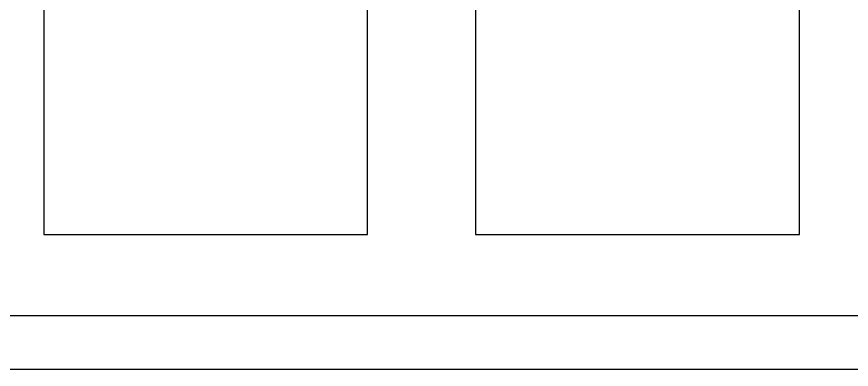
# Model space of a CAD drawing. Header units: millimetres. Extents: x -794868 to -715506, y -16735 to 22434.
# Drawn here: x -735357 to -734584, y 7210 to 7537 of the extents above; entities that cross this region are included whole.
import ezdxf
from ezdxf.xclip import XClip

# ---------------------------------------------------------------- set-up
doc = ezdxf.new("R2010")
doc.units = ezdxf.units.MM
doc.header["$XCLIPFRAME"] = 0
for name, color, linetype in [('000 - WIPEOUT', 250, 'Continuous'), ('A04_TUBE SERIES', 2, 'Continuous'), ('A11_ALU.SOLID SHEET', 2, 'Continuous')]:
    doc.layers.add(name, color=color, linetype=linetype)

# ---------------------------------------------------------------- blocks, each defined once
blk = doc.blocks.new('*U988')
blk.add_attdef('EXTR.OVL-LENGTH_', (-25, -59.09), '', height=5)
blk.add_wipeout([(-25, 25), (25, -25), (25, 15671.5), (-25, 15621.5)]).dxf.layer = '000 - WIPEOUT'
at = {"layer": 'A04_TUBE SERIES', "color": 0}
blk.add_lwpolyline([(-25, 25), (25, -25), (25, 15671.5), (-25, 15621.5)], close=True, dxfattribs=at)
blk = doc.blocks.new('*U1001')
at = {"layer": 'A04_TUBE SERIES', "color": 0, "linetype": 'ByBlock', "xscale": -1, "rotation": 270}
blk.add_blockref('*U988', (25, 2475), dxfattribs=at)
blk = doc.blocks.new('*U1030')
at = {"color": 3}
for points in [[(-225, -1050), (225, -1050), (225, -1350), (-225, -1350)], [(-225, -1450), (225, -1450), (225, -1750), (-225, -1750)]]:
    blk.add_wipeout(points, dxfattribs=at).dxf.layer = '000 - WIPEOUT'
at = {"layer": 'A11_ALU.SOLID SHEET', "color": 0, "linetype": 'ByBlock'}
for points in [[(-225, -1350), (225, -1350), (225, -1050), (-225, -1050)], [(-225, -1750), (225, -1750), (225, -1450), (-225, -1450)]]:
    blk.add_lwpolyline(points, close=True, dxfattribs=at)
blk = doc.blocks.new('*U2281')
at = {"layer": 'A11_ALU.SOLID SHEET', "color": 0, "linetype": 'ByBlock', "rotation": 90}
blk.add_blockref('*U1030', (8300, 3980.5), dxfattribs=at)
at = {"layer": 'A11_ALU.SOLID SHEET'}
blk.add_blockref('*U1001', (451.75, 1180.5), dxfattribs=at)

msp = doc.modelspace()

# ---------------------------------------------------------------- block references
at = {"layer": 'A11_ALU.SOLID SHEET'}
ref = msp.add_blockref('*U2281', (-744682.37, 3579.02), dxfattribs=at)
XClip(ref).set_block_clipping_path([(-45801.3280238605, -9620.0077451947), (23704.0078937773, 10334.9999958097)])

doc.saveas('drawing.dxf')
